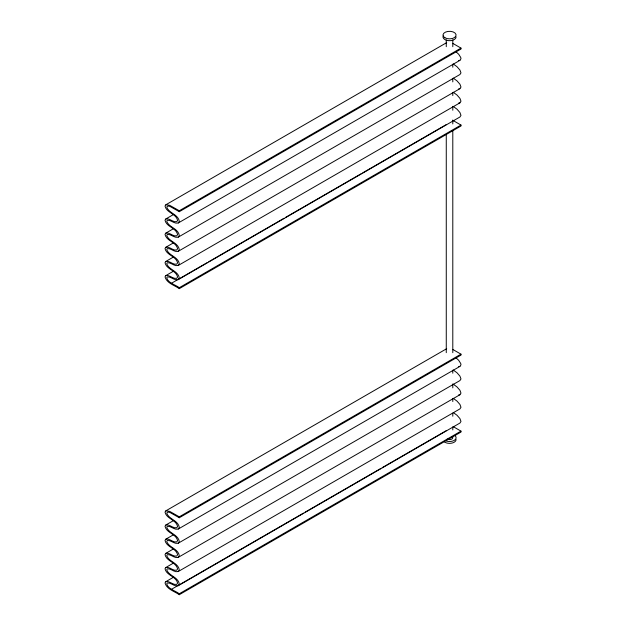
<?xml version="1.0" encoding="UTF-8"?>
<svg xmlns="http://www.w3.org/2000/svg" width="626" height="626" viewBox="0 0 626 626"><rect width="100%" height="100%" fill="white"/><g stroke="black" fill="none" stroke-linecap="round" stroke-linejoin="round"><path stroke-width="0.94" d="M446.714 42.615L165.859 204.765L165.014 206.048C166.493 212.887 176.117 213.56 177.596 220.391L176.751 221.674C172.799 222.543 169.81 218.059 165.859 218.928L165.014 220.211C166.493 227.042 176.117 227.723 177.596 234.554L176.751 235.838C172.799 236.706 169.81 232.223 165.859 233.091L165.014 234.374C166.493 241.206 176.117 241.886 177.596 248.718L176.751 250.001C172.799 250.87 169.81 246.386 165.859 247.254L165.014 248.538C166.493 255.369 176.117 256.042 177.596 262.881L176.751 264.164C172.799 265.033 169.81 260.549 165.859 261.418L165.014 262.701C166.493 269.532 176.117 270.205 177.596 277.044L176.751 278.327C172.799 279.196 169.81 274.704 165.859 275.581L165.014 276.864C166.743 283.265 174.529 285.237 179.286 288.641L460.986 125.998L460.986 125.067L453.224 120.583M460.986 125.067L179.286 287.702C175.311 284.587 168.378 283.281 166.712 277.834L167.322 276.895C171.188 276.434 174.216 280.8 178.214 279.65L179.286 278.014C178.261 270.855 168.824 269.986 166.712 263.679L167.322 262.74C171.188 262.271 174.216 266.645 178.214 265.487L179.286 263.851C178.261 256.691 168.824 255.823 166.712 249.516L167.322 248.577C171.188 248.107 174.216 252.481 178.214 251.323L179.286 249.696C178.261 242.528 168.824 241.659 166.712 235.353L167.322 234.414C171.188 233.952 174.216 238.318 178.214 237.16L179.286 235.532C178.261 228.365 168.824 227.504 166.712 221.189L167.322 220.25C171.188 219.789 174.216 224.155 178.214 222.997L179.286 221.369C178.261 214.209 168.824 213.341 166.712 207.026L168.058 205.977L170.115 206.494L179.286 211.682L460.986 49.047L460.986 48.108L453.005 43.499M178.214 222.997L459.914 60.362L460.986 58.734L460.713 57.412L458.647 54.204L455.712 51.496M178.214 251.323L459.914 88.681L460.986 87.053L459.914 84.189L456.996 80.864L453.224 78.101M178.214 265.487L459.914 102.844L460.986 101.216L459.914 98.352L456.996 95.019L453.224 92.257M446.714 348.682L165.859 510.832L165.014 512.115C166.493 518.946 176.117 519.619 177.596 526.45L176.751 527.734C172.799 528.602 169.81 524.118 165.859 524.987L165.014 526.27C166.493 533.109 176.117 533.782 177.596 540.614L176.751 541.897C172.799 542.765 169.81 538.282 165.859 539.15L165.014 540.434C166.493 547.273 176.117 547.946 177.596 554.777L176.751 556.06C172.799 556.929 169.81 552.445 165.859 553.314L165.014 554.597C166.493 561.428 176.117 562.109 177.596 568.94L176.751 570.223C172.799 571.092 169.81 566.608 165.859 567.477L165.014 568.76C166.493 575.591 176.117 576.272 177.596 583.103L176.751 584.387C172.799 585.255 169.81 580.772 165.859 581.64L165.014 582.923C166.743 589.324 174.529 591.296 179.286 594.7L460.986 432.065L460.986 431.126L453.224 426.642M460.986 431.126L179.286 593.761C175.311 590.647 168.378 589.34 166.712 583.902L167.322 582.962C171.188 582.493 174.216 586.867 178.214 585.709L179.286 584.081C178.261 576.914 168.824 576.045 166.712 569.738L167.322 568.799C171.188 568.338 174.216 572.704 178.214 571.546L179.286 569.918C178.261 562.751 168.824 561.89 166.712 555.575L167.322 554.636C171.188 554.174 174.216 558.541 178.214 557.383L179.286 555.755C178.261 548.595 168.824 547.727 166.712 541.412L167.322 540.473C171.188 540.011 174.216 544.377 178.214 543.219L179.286 541.592C178.261 534.432 168.824 533.563 166.712 527.248L167.322 526.309C171.188 525.848 174.216 530.214 178.214 529.056L179.286 527.428C178.261 520.269 168.824 519.4 166.712 513.085L168.058 512.037L170.115 512.553L179.286 517.741L460.986 355.106L460.986 354.167L453.005 349.566M178.214 529.056L459.914 366.421L460.986 364.794L460.713 363.471L458.647 360.263L455.712 357.556M178.214 557.383L459.914 394.748L460.986 393.12L459.914 390.256L456.996 386.923L453.224 384.161M165.859 204.765L169.677 205.32L179.286 210.743L460.986 48.108M165.859 218.928L173.472 214.53M165.859 233.091L173.472 228.693M178.214 237.16L459.914 74.525L460.986 72.89L459.914 70.026L456.996 66.7L453.224 63.938M165.859 247.254L173.472 242.857M165.859 261.418L173.472 257.02M165.859 275.581L173.472 271.183M171.524 283.226L207.05 262.709M208.748 261.731L284.032 218.263M285.73 217.285L361.014 173.817M362.704 172.846L446.455 124.488M178.214 279.65L459.914 117.007L460.986 115.38L459.914 112.516L456.996 109.182L453.224 106.42M165.859 510.832L169.677 511.379L179.286 516.81L460.986 354.167M165.859 524.987L173.472 520.597M165.859 539.15L173.472 534.76M178.214 543.219L459.914 380.585L460.986 378.957L459.914 376.093L456.996 372.76L453.224 369.997M165.859 553.314L173.472 548.916M165.859 567.477L173.472 563.079M178.214 571.546L459.914 408.911L460.986 407.276L459.914 404.412L456.996 401.086L453.224 398.324M165.859 581.64L173.472 577.242M171.524 589.285L303.493 513.093M305.183 512.115L380.475 468.647M382.165 467.669L446.455 430.555M178.214 585.709L459.914 423.066L460.986 421.439L459.914 418.575L456.996 415.249L453.224 412.487M458.647 60.558L459.914 60.362M458.647 88.884L459.914 88.681M458.647 103.047L459.914 102.844M458.647 366.617L459.914 366.421M458.647 394.943L459.914 394.748M452.794 39.853L452.794 46.7M452.794 64.298L452.794 67.225M452.794 78.962L452.794 81.889M452.794 92.648L452.794 95.575M452.794 106.334L452.794 110.239M452.794 120.02L452.794 123.925M452.794 130.771L452.794 352.681M452.794 370.279L452.794 373.206M452.794 383.965L452.794 387.87M452.794 398.629L452.794 401.556M452.794 413.293L452.794 416.22M452.794 426.979L452.794 429.905M446.268 39.861L446.268 46.7M446.268 134.684L446.268 352.681M179.286 210.743L179.286 211.682M179.286 287.702L179.286 288.641M179.286 516.81L179.286 517.741M179.286 593.761L179.286 594.7M452.355 436.792A3.263 1.886 0 0 1 451.518 439.225A3.263 1.886 0 0 1 447.222 439.061M456.088 36.918A6.557 3.787 0 0 1 448.685 40.674A6.557 3.787 0 0 1 443.2 35.948M456.088 439.569A6.557 3.787 0 0 1 451.236 443.224A6.557 3.787 0 0 1 443.857 441.463M455.212 435.837A6.557 3.787 0 0 1 454.171 440.407A6.557 3.787 0 0 1 446.252 441.009M444.898 37.763A6.557 3.787 0 0 0 455.869 36.065A6.557 3.787 0 0 0 447.833 31.433A6.557 3.787 0 0 0 444.898 37.763"/></g></svg>
